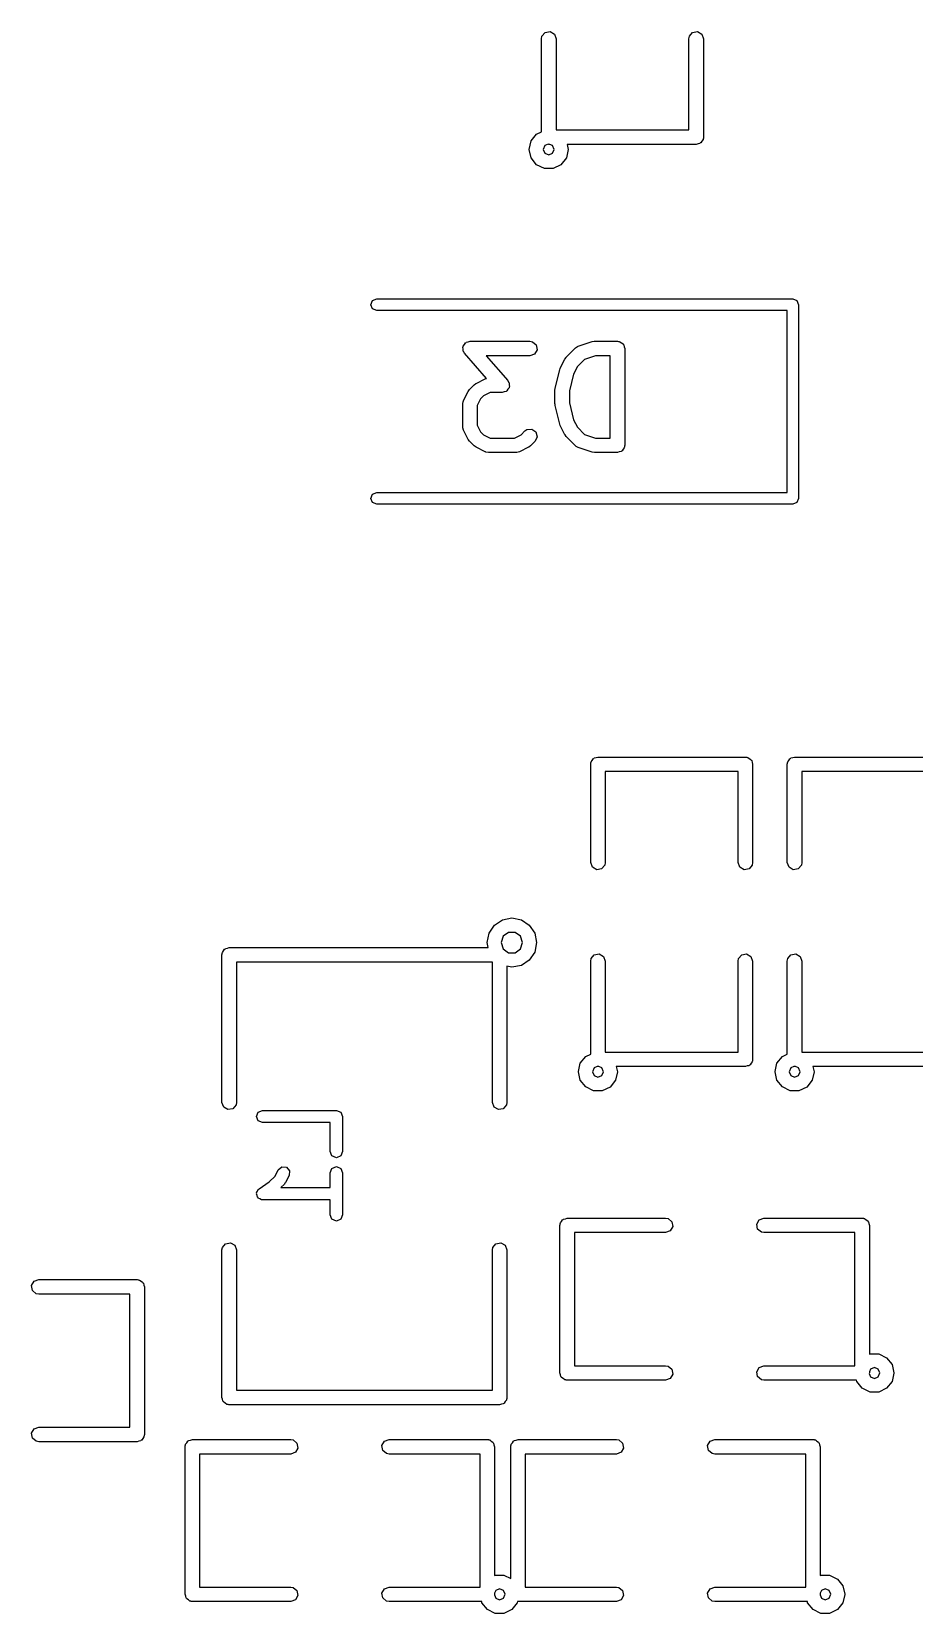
# Model space of a CAD drawing. Extents: x 0.15 to 2.92, y 0.08 to 4.24.
# Drawn here: x 0.51 to 0.869, y 2.788 to 3.431 of the extents above; entities that cross this region are included whole.
import ezdxf

# ---------------------------------------------------------------- set-up
doc = ezdxf.new("R2010")
doc.units = 0
doc.header["$MEASUREMENT"] = 0
doc.layers.add('BLACK', color=7, linetype='CONTINUOUS')

msp = doc.modelspace()

# ---------------------------------------------------------------- linework, layer by layer
at = {"layer": 'BLACK', "linetype": 'CONTINUOUS'}
for p, q in [((0.717047, 3.42841), (0.717225, 3.42942)), ((0.717047, 3.39059), (0.717047, 3.42841)), ((0.717225, 3.42942), (0.718524, 3.43096)), ((0.718524, 3.43096), (0.720513, 3.43131)), ((0.720513, 3.43131), (0.722262, 3.4303)), ((0.722262, 3.4303), (0.722953, 3.42841)), ((0.722953, 3.42841), (0.722953, 3.39136)), ((0.777047, 3.42841), (0.777225, 3.42942)), ((0.777047, 3.39136), (0.777047, 3.42841)), ((0.777225, 3.42942), (0.778524, 3.43096)), ((0.778524, 3.43096), (0.780513, 3.43131)), ((0.780513, 3.43131), (0.782262, 3.4303)), ((0.782262, 3.4303), (0.782953, 3.42841)), ((0.782953, 3.42841), (0.782953, 3.38841)), ((0.71284, 3.38687), (0.715049, 3.38963)), ((0.715049, 3.38963), (0.717047, 3.39059)), ((0.722953, 3.39136), (0.777047, 3.39136)), ((0.712047, 3.38342), (0.71284, 3.38687)), ((0.71205, 3.38341), (0.712047, 3.38342)), ((0.712828, 3.37997), (0.71205, 3.38341)), ((0.718433, 3.38497), (0.717784, 3.38341)), ((0.717784, 3.38341), (0.718433, 3.38184)), ((0.719714, 3.3855), (0.718433, 3.38497)), ((0.72, 3.38545), (0.719714, 3.3855)), ((0.720407, 3.38545), (0.72, 3.38545)), ((0.721567, 3.38497), (0.720407, 3.38545)), ((0.722216, 3.38341), (0.721567, 3.38497)), ((0.721567, 3.38184), (0.722216, 3.38341)), ((0.727953, 3.38338), (0.727154, 3.37993)), ((0.78, 3.38545), (0.727486, 3.38545)), ((0.727486, 3.38545), (0.727953, 3.38341)), ((0.727953, 3.38341), (0.727953, 3.38338)), ((0.780721, 3.38572), (0.78, 3.38545)), ((0.781476, 3.38585), (0.780721, 3.38572)), ((0.781648, 3.38605), (0.781476, 3.38585)), ((0.781898, 3.38614), (0.781648, 3.38605)), ((0.782282, 3.38681), (0.781898, 3.38614)), ((0.782775, 3.3874), (0.782282, 3.38681)), ((0.782842, 3.38778), (0.782775, 3.3874)), ((0.782908, 3.38789), (0.782842, 3.38778)), ((0.782953, 3.38841), (0.782885, 3.38802)), ((0.782885, 3.38802), (0.782908, 3.38789)), ((0.715028, 3.3772), (0.712828, 3.37997)), ((0.718211, 3.37566), (0.715028, 3.3772)), ((0.718433, 3.38184), (0.72, 3.38119)), ((0.72, 3.38119), (0.721567, 3.38184)), ((0.72494, 3.37717), (0.721748, 3.37565)), ((0.727154, 3.37993), (0.72494, 3.37717)), ((0.721748, 3.37565), (0.718211, 3.37566)), ((0.647638, 3.32028), (0.64833, 3.32195)), ((0.64833, 3.31861), (0.647638, 3.32028)), ((0.64833, 3.32195), (0.65, 3.32264)), ((0.65, 3.32264), (0.819291, 3.32264)), ((0.819291, 3.32264), (0.820962, 3.32195)), ((0.820962, 3.32195), (0.821654, 3.32028)), ((0.821654, 3.32028), (0.821654, 3.24154)), ((0.65, 3.31791), (0.64833, 3.31861)), ((0.816929, 3.31791), (0.65, 3.31791)), ((0.816929, 3.2439), (0.816929, 3.31791)), ((0.685056, 3.30298), (0.685174, 3.30318)), ((0.685194, 3.30219), (0.685056, 3.30298)), ((0.685169, 3.30342), (0.685668, 3.30404)), ((0.685174, 3.30318), (0.685169, 3.30342)), ((0.685211, 3.3014), (0.685194, 3.30219)), ((0.685386, 3.30111), (0.685211, 3.3014)), ((0.685407, 3.30099), (0.685386, 3.30111)), ((0.685512, 3.3009), (0.685407, 3.30099)), ((0.685742, 3.30052), (0.685512, 3.3009)), ((0.685668, 3.30404), (0.686066, 3.30473)), ((0.694706, 3.29028), (0.685742, 3.30052)), ((0.686066, 3.30473), (0.686287, 3.30481)), ((0.686287, 3.30481), (0.686435, 3.30499)), ((0.686435, 3.30499), (0.687216, 3.30515)), ((0.687216, 3.30515), (0.687964, 3.30542)), ((0.687964, 3.30542), (0.712336, 3.30542)), ((0.712336, 3.29951), (0.694471, 3.29951)), ((0.694471, 3.29951), (0.70331, 3.28941)), ((0.712336, 3.30542), (0.713346, 3.30524)), ((0.714234, 3.3002), (0.712336, 3.29951)), ((0.713346, 3.30524), (0.714893, 3.30394)), ((0.715244, 3.30195), (0.714234, 3.3002)), ((0.714893, 3.30394), (0.715244, 3.30195)), ((0.727121, 3.29893), (0.73087, 3.30268)), ((0.73087, 3.30268), (0.73171, 3.30327)), ((0.73171, 3.30327), (0.731886, 3.30328)), ((0.731886, 3.30328), (0.732025, 3.30339)), ((0.732025, 3.30339), (0.737649, 3.30527)), ((0.739062, 3.29951), (0.734553, 3.29801)), ((0.737649, 3.30527), (0.738522, 3.3054)), ((0.738522, 3.3054), (0.738583, 3.30542)), ((0.738583, 3.30542), (0.747956, 3.30542)), ((0.745004, 3.29951), (0.739062, 3.29951)), ((0.745004, 3.26605), (0.745004, 3.29951)), ((0.747956, 3.30542), (0.74834, 3.30535)), ((0.74834, 3.30535), (0.748469, 3.30537)), ((0.748469, 3.30537), (0.748583, 3.30531)), ((0.748583, 3.30531), (0.748966, 3.30524)), ((0.748966, 3.30524), (0.749554, 3.30475)), ((0.749554, 3.30475), (0.750218, 3.30436)), ((0.750218, 3.30436), (0.75031, 3.30411)), ((0.75031, 3.30411), (0.750514, 3.30394)), ((0.750514, 3.30394), (0.750647, 3.30319)), ((0.750647, 3.30319), (0.750909, 3.30247)), ((0.750909, 3.30247), (0.750909, 3.2631)), ((0.722595, 3.28631), (0.724469, 3.29381)), ((0.724469, 3.29381), (0.724677, 3.29427)), ((0.724677, 3.29427), (0.724693, 3.29441)), ((0.724693, 3.29441), (0.726568, 3.29816)), ((0.726568, 3.29816), (0.727094, 3.29887)), ((0.727094, 3.29887), (0.727121, 3.29893)), ((0.731636, 3.29509), (0.73012, 3.29206)), ((0.734553, 3.29801), (0.731636, 3.29509)), ((0.687751, 3.28581), (0.689626, 3.28768)), ((0.689626, 3.28768), (0.690349, 3.28819)), ((0.690349, 3.28819), (0.690393, 3.28823)), ((0.690393, 3.28823), (0.694143, 3.29011)), ((0.694143, 3.29011), (0.694706, 3.29028)), ((0.70331, 3.28941), (0.703539, 3.28903)), ((0.703539, 3.28903), (0.703645, 3.28894)), ((0.703645, 3.28894), (0.703666, 3.28882)), ((0.703666, 3.28882), (0.703841, 3.28853)), ((0.703841, 3.28853), (0.703857, 3.28774)), ((0.703857, 3.28774), (0.703995, 3.28695)), ((0.703995, 3.28695), (0.703877, 3.28675)), ((0.703877, 3.28675), (0.703882, 3.28651)), ((0.73012, 3.29206), (0.728412, 3.28523)), ((0.685011, 3.27997), (0.685189, 3.28098)), ((0.685189, 3.28098), (0.685303, 3.28111)), ((0.685303, 3.28111), (0.685323, 3.28129)), ((0.685323, 3.28129), (0.687198, 3.28504)), ((0.687198, 3.28504), (0.687724, 3.28575)), ((0.687724, 3.28575), (0.687751, 3.28581)), ((0.692265, 3.28197), (0.690917, 3.27927)), ((0.693463, 3.28317), (0.692265, 3.28197)), ((0.69616, 3.28451), (0.693463, 3.28317)), ((0.701087, 3.28451), (0.69616, 3.28451)), ((0.701835, 3.28479), (0.701087, 3.28451)), ((0.702616, 3.28494), (0.701835, 3.28479)), ((0.702764, 3.28512), (0.702616, 3.28494)), ((0.702985, 3.28521), (0.702764, 3.28512)), ((0.703383, 3.28589), (0.702985, 3.28521)), ((0.703882, 3.28651), (0.703383, 3.28589)), ((0.722507, 3.28559), (0.722609, 3.28617)), ((0.722507, 3.27997), (0.722507, 3.28559)), ((0.722609, 3.28617), (0.722595, 3.28631)), ((0.728412, 3.28523), (0.728412, 3.28033)), ((0.728412, 3.28033), (0.73012, 3.2735)), ((0.685011, 3.27059), (0.685011, 3.27997)), ((0.690917, 3.27927), (0.690917, 3.27129)), ((0.722553, 3.27984), (0.722507, 3.27997)), ((0.722595, 3.27925), (0.722553, 3.27984)), ((0.724469, 3.27175), (0.722595, 3.27925)), ((0.685072, 3.27043), (0.685011, 3.27059)), ((0.685031, 3.27026), (0.685072, 3.27043)), ((0.685323, 3.26927), (0.685031, 3.27026)), ((0.687198, 3.26552), (0.685323, 3.26927)), ((0.690917, 3.27129), (0.692265, 3.26859)), ((0.692265, 3.26859), (0.693463, 3.2674)), ((0.693463, 3.2674), (0.69616, 3.26605)), ((0.706015, 3.26605), (0.708712, 3.2674)), ((0.708712, 3.2674), (0.710248, 3.26893)), ((0.710248, 3.26893), (0.711088, 3.26952)), ((0.711088, 3.26952), (0.7131, 3.2697)), ((0.7131, 3.2697), (0.714755, 3.26854)), ((0.714755, 3.26854), (0.715277, 3.26659)), ((0.724548, 3.27164), (0.724469, 3.27175)), ((0.724693, 3.27115), (0.724548, 3.27164)), ((0.726568, 3.2674), (0.724693, 3.27115)), ((0.726615, 3.26735), (0.726568, 3.2674)), ((0.727121, 3.26663), (0.726615, 3.26735)), ((0.73012, 3.2735), (0.731636, 3.27047)), ((0.731636, 3.27047), (0.734553, 3.26755)), ((0.734553, 3.26755), (0.739062, 3.26605)), ((0.687245, 3.26548), (0.687198, 3.26552)), ((0.687751, 3.26476), (0.687245, 3.26548)), ((0.689626, 3.26288), (0.687751, 3.26476)), ((0.689684, 3.26285), (0.689626, 3.26288)), ((0.690393, 3.26233), (0.689684, 3.26285)), ((0.694143, 3.26045), (0.690393, 3.26233)), ((0.69616, 3.26605), (0.706015, 3.26605)), ((0.711782, 3.26233), (0.708032, 3.26045)), ((0.711826, 3.26238), (0.711782, 3.26233)), ((0.712549, 3.26288), (0.711826, 3.26238)), ((0.714424, 3.26476), (0.712549, 3.26288)), ((0.715277, 3.26659), (0.714424, 3.26476)), ((0.73087, 3.26288), (0.727121, 3.26663)), ((0.73103, 3.26281), (0.73087, 3.26288)), ((0.731123, 3.26266), (0.73103, 3.26281)), ((0.732025, 3.26217), (0.731123, 3.26266)), ((0.737649, 3.26029), (0.732025, 3.26217)), ((0.739062, 3.26605), (0.745004, 3.26605)), ((0.749854, 3.26083), (0.749604, 3.26074)), ((0.750238, 3.2615), (0.749854, 3.26083)), ((0.750731, 3.26209), (0.750238, 3.2615)), ((0.750799, 3.26247), (0.750731, 3.26209)), ((0.750864, 3.26258), (0.750799, 3.26247)), ((0.750909, 3.2631), (0.750842, 3.26271)), ((0.750842, 3.26271), (0.750864, 3.26258)), ((0.694318, 3.26043), (0.694143, 3.26045)), ((0.694453, 3.26032), (0.694318, 3.26043)), ((0.695463, 3.26014), (0.694453, 3.26032)), ((0.706712, 3.26014), (0.695463, 3.26014)), ((0.706878, 3.2602), (0.706712, 3.26014)), ((0.707049, 3.26016), (0.706878, 3.2602)), ((0.708032, 3.26045), (0.707049, 3.26016)), ((0.737713, 3.2603), (0.737649, 3.26029)), ((0.738583, 3.26014), (0.737713, 3.2603)), ((0.747956, 3.26014), (0.738583, 3.26014)), ((0.748677, 3.2604), (0.747956, 3.26014)), ((0.749433, 3.26054), (0.748677, 3.2604)), ((0.749604, 3.26074), (0.749433, 3.26054)), ((0.647638, 3.24154), (0.64833, 3.24321)), ((0.64833, 3.23987), (0.647638, 3.24154)), ((0.64833, 3.24321), (0.65, 3.2439)), ((0.65, 3.2439), (0.816929, 3.2439)), ((0.821654, 3.24154), (0.820962, 3.23987)), ((0.65, 3.23917), (0.64833, 3.23987)), ((0.819291, 3.23917), (0.65, 3.23917)), ((0.820962, 3.23987), (0.819291, 3.23917)), ((0.737047, 3.13341), (0.737115, 3.13379)), ((0.737047, 3.09341), (0.737047, 3.13341)), ((0.737092, 3.13392), (0.737158, 3.13403)), ((0.737115, 3.13379), (0.737092, 3.13392)), ((0.737158, 3.13403), (0.737225, 3.13442)), ((0.737225, 3.13442), (0.737718, 3.135)), ((0.737718, 3.135), (0.738102, 3.13567)), ((0.738102, 3.13567), (0.738352, 3.13576)), ((0.738352, 3.13576), (0.738524, 3.13596)), ((0.738524, 3.13596), (0.739279, 3.1361)), ((0.739279, 3.1361), (0.74, 3.13636)), ((0.74, 3.13636), (0.8, 3.13636)), ((0.8, 3.13636), (0.800384, 3.13629)), ((0.800384, 3.13629), (0.800513, 3.13631)), ((0.800513, 3.13631), (0.800626, 3.13625)), ((0.800626, 3.13625), (0.80101, 3.13618)), ((0.80101, 3.13618), (0.801598, 3.13569)), ((0.801598, 3.13569), (0.802262, 3.1353)), ((0.802262, 3.1353), (0.802353, 3.13505)), ((0.802353, 3.13505), (0.802557, 3.13488)), ((0.802557, 3.13488), (0.80269, 3.13413)), ((0.80269, 3.13413), (0.802953, 3.13341)), ((0.802953, 3.13341), (0.802953, 3.09341)), ((0.817047, 3.13341), (0.817115, 3.13379)), ((0.817047, 3.09341), (0.817047, 3.13341)), ((0.817092, 3.13392), (0.817158, 3.13403)), ((0.817115, 3.13379), (0.817092, 3.13392)), ((0.817158, 3.13403), (0.817225, 3.13442)), ((0.817225, 3.13442), (0.817718, 3.135)), ((0.817718, 3.135), (0.818102, 3.13567)), ((0.818102, 3.13567), (0.818352, 3.13576)), ((0.818352, 3.13576), (0.818524, 3.13596)), ((0.818524, 3.13596), (0.819279, 3.1361)), ((0.819279, 3.1361), (0.82, 3.13636)), ((0.82, 3.13636), (0.88, 3.13636)), ((0.797047, 3.13045), (0.742953, 3.13045)), ((0.742953, 3.13045), (0.742953, 3.09341)), ((0.797047, 3.09341), (0.797047, 3.13045)), ((0.877047, 3.13045), (0.822953, 3.13045)), ((0.822953, 3.13045), (0.822953, 3.09341)), ((0.737738, 3.09151), (0.737047, 3.09341)), ((0.739487, 3.0905), (0.737738, 3.09151)), ((0.741476, 3.09085), (0.739487, 3.0905)), ((0.742775, 3.0924), (0.741476, 3.09085)), ((0.742953, 3.09341), (0.742775, 3.0924)), ((0.797738, 3.09151), (0.797047, 3.09341)), ((0.799487, 3.0905), (0.797738, 3.09151)), ((0.801476, 3.09085), (0.799487, 3.0905)), ((0.802775, 3.0924), (0.801476, 3.09085)), ((0.802953, 3.09341), (0.802775, 3.0924)), ((0.817738, 3.09151), (0.817047, 3.09341)), ((0.819487, 3.0905), (0.817738, 3.09151)), ((0.821476, 3.09085), (0.819487, 3.0905)), ((0.822775, 3.0924), (0.821476, 3.09085)), ((0.822953, 3.09341), (0.822775, 3.0924)), ((0.695739, 3.06474), (0.697912, 3.06799)), ((0.697912, 3.06799), (0.701164, 3.07017)), ((0.701164, 3.07017), (0.705, 3.07093)), ((0.705, 3.07093), (0.708836, 3.07017)), ((0.708836, 3.07017), (0.712088, 3.06799)), ((0.712088, 3.06799), (0.714261, 3.06474)), ((0.694976, 3.06091), (0.695739, 3.06474)), ((0.701497, 3.06345), (0.70067, 3.06091)), ((0.703662, 3.06502), (0.701497, 3.06345)), ((0.706338, 3.06502), (0.703662, 3.06502)), ((0.708503, 3.06345), (0.706338, 3.06502)), ((0.70933, 3.06091), (0.708503, 3.06345)), ((0.714261, 3.06474), (0.715024, 3.06091)), ((0.587047, 3.05591), (0.587115, 3.05629)), ((0.587047, 2.99591), (0.587047, 3.05591)), ((0.587092, 3.05642), (0.587158, 3.05653)), ((0.587115, 3.05629), (0.587092, 3.05642)), ((0.587158, 3.05653), (0.587225, 3.05692)), ((0.587225, 3.05692), (0.587718, 3.0575)), ((0.587718, 3.0575), (0.588102, 3.05817)), ((0.588102, 3.05817), (0.588352, 3.05826)), ((0.588352, 3.05826), (0.588524, 3.05846)), ((0.588524, 3.05846), (0.589279, 3.0586)), ((0.589279, 3.0586), (0.59, 3.05886)), ((0.59, 3.05886), (0.695383, 3.05886)), ((0.695383, 3.05886), (0.694976, 3.06091)), ((0.70067, 3.06091), (0.701497, 3.05836)), ((0.701497, 3.05836), (0.703662, 3.05679)), ((0.703662, 3.05679), (0.706338, 3.05679)), ((0.706338, 3.05679), (0.708503, 3.05836)), ((0.708503, 3.05836), (0.70933, 3.06091)), ((0.714261, 3.05707), (0.712088, 3.05382)), ((0.715024, 3.06091), (0.714261, 3.05707)), ((0.737225, 3.05442), (0.738524, 3.05596)), ((0.738524, 3.05596), (0.740513, 3.05631)), ((0.740513, 3.05631), (0.742262, 3.0553)), ((0.742262, 3.0553), (0.742953, 3.05341)), ((0.797225, 3.05442), (0.798524, 3.05596)), ((0.798524, 3.05596), (0.800513, 3.05631)), ((0.800513, 3.05631), (0.802262, 3.0553)), ((0.802262, 3.0553), (0.802953, 3.05341)), ((0.817225, 3.05442), (0.818524, 3.05596)), ((0.818524, 3.05596), (0.820513, 3.05631)), ((0.820513, 3.05631), (0.822262, 3.0553)), ((0.822262, 3.0553), (0.822953, 3.05341)), ((0.697047, 3.05295), (0.592953, 3.05295)), ((0.592953, 3.05295), (0.592953, 2.99591)), ((0.697047, 2.99591), (0.697047, 3.05295)), ((0.705, 3.05088), (0.702953, 3.05129)), ((0.702953, 3.05129), (0.702953, 2.99591)), ((0.708836, 3.05164), (0.705, 3.05088)), ((0.712088, 3.05382), (0.708836, 3.05164)), ((0.737047, 3.05341), (0.737225, 3.05442)), ((0.737047, 3.01559), (0.737047, 3.05341)), ((0.742953, 3.05341), (0.742953, 3.01636)), ((0.797047, 3.05341), (0.797225, 3.05442)), ((0.797047, 3.01636), (0.797047, 3.05341)), ((0.802953, 3.05341), (0.802953, 3.01341)), ((0.817047, 3.05341), (0.817225, 3.05442)), ((0.817047, 3.01559), (0.817047, 3.05341)), ((0.822953, 3.05341), (0.822953, 3.01636)), ((0.732047, 3.00842), (0.73284, 3.01187)), ((0.73284, 3.01187), (0.735049, 3.01463)), ((0.735049, 3.01463), (0.737047, 3.01559)), ((0.739714, 3.0105), (0.738433, 3.00997)), ((0.74, 3.01045), (0.739714, 3.0105)), ((0.740407, 3.01045), (0.74, 3.01045)), ((0.741567, 3.00997), (0.740407, 3.01045)), ((0.742953, 3.01636), (0.797047, 3.01636)), ((0.8, 3.01045), (0.747486, 3.01045)), ((0.747486, 3.01045), (0.747953, 3.00841)), ((0.800721, 3.01072), (0.8, 3.01045)), ((0.801476, 3.01085), (0.800721, 3.01072)), ((0.801648, 3.01105), (0.801476, 3.01085)), ((0.801898, 3.01114), (0.801648, 3.01105)), ((0.802282, 3.01181), (0.801898, 3.01114)), ((0.802775, 3.0124), (0.802282, 3.01181)), ((0.802842, 3.01278), (0.802775, 3.0124)), ((0.802908, 3.01289), (0.802842, 3.01278)), ((0.802953, 3.01341), (0.802885, 3.01302)), ((0.802885, 3.01302), (0.802908, 3.01289)), ((0.812047, 3.00842), (0.81284, 3.01187)), ((0.81284, 3.01187), (0.815049, 3.01463)), ((0.815049, 3.01463), (0.817047, 3.01559)), ((0.819714, 3.0105), (0.818433, 3.00997)), ((0.82, 3.01045), (0.819714, 3.0105)), ((0.820407, 3.01045), (0.82, 3.01045)), ((0.821567, 3.00997), (0.820407, 3.01045)), ((0.822953, 3.01636), (0.877047, 3.01636)), ((0.88, 3.01045), (0.827486, 3.01045)), ((0.827486, 3.01045), (0.827953, 3.00841)), ((0.73205, 3.00841), (0.732047, 3.00842)), ((0.732828, 3.00497), (0.73205, 3.00841)), ((0.735028, 3.0022), (0.732828, 3.00497)), ((0.738433, 3.00997), (0.737784, 3.00841)), ((0.737784, 3.00841), (0.738433, 3.00684)), ((0.738433, 3.00684), (0.74, 3.00619)), ((0.74, 3.00619), (0.741567, 3.00684)), ((0.742216, 3.00841), (0.741567, 3.00997)), ((0.741567, 3.00684), (0.742216, 3.00841)), ((0.747154, 3.00493), (0.74494, 3.00217)), ((0.747953, 3.00838), (0.747154, 3.00493)), ((0.747953, 3.00841), (0.747953, 3.00838)), ((0.81205, 3.00841), (0.812047, 3.00842)), ((0.812828, 3.00497), (0.81205, 3.00841)), ((0.815028, 3.0022), (0.812828, 3.00497)), ((0.818433, 3.00997), (0.817784, 3.00841)), ((0.817784, 3.00841), (0.818433, 3.00684)), ((0.818433, 3.00684), (0.82, 3.00619)), ((0.82, 3.00619), (0.821567, 3.00684)), ((0.822216, 3.00841), (0.821567, 3.00997)), ((0.821567, 3.00684), (0.822216, 3.00841)), ((0.827154, 3.00493), (0.82494, 3.00217)), ((0.827953, 3.00838), (0.827154, 3.00493)), ((0.827953, 3.00841), (0.827953, 3.00838)), ((0.738211, 3.00066), (0.735028, 3.0022)), ((0.741748, 3.00065), (0.738211, 3.00066)), ((0.74494, 3.00217), (0.741748, 3.00065)), ((0.818211, 3.00066), (0.815028, 3.0022)), ((0.821748, 3.00065), (0.818211, 3.00066)), ((0.82494, 3.00217), (0.821748, 3.00065)), ((0.587738, 2.99401), (0.587047, 2.99591)), ((0.589487, 2.993), (0.587738, 2.99401)), ((0.591476, 2.99335), (0.589487, 2.993)), ((0.592775, 2.9949), (0.591476, 2.99335)), ((0.592953, 2.99591), (0.592775, 2.9949)), ((0.601071, 2.99019), (0.601804, 2.99196)), ((0.601804, 2.99196), (0.603571, 2.99269)), ((0.603571, 2.99269), (0.633571, 2.99269)), ((0.633571, 2.99269), (0.635339, 2.99196)), ((0.635339, 2.99196), (0.636071, 2.99019)), ((0.697738, 2.99401), (0.697047, 2.99591)), ((0.699487, 2.993), (0.697738, 2.99401)), ((0.701476, 2.99335), (0.699487, 2.993)), ((0.702775, 2.9949), (0.701476, 2.99335)), ((0.702953, 2.99591), (0.702775, 2.9949)), ((0.601804, 2.98842), (0.601071, 2.99019)), ((0.603571, 2.98769), (0.601804, 2.98842)), ((0.631071, 2.98769), (0.603571, 2.98769)), ((0.631071, 2.97591), (0.631071, 2.98769)), ((0.636071, 2.99019), (0.636071, 2.97591)), ((0.631804, 2.97414), (0.631071, 2.97591)), ((0.633571, 2.97341), (0.631804, 2.97414)), ((0.635339, 2.97414), (0.633571, 2.97341)), ((0.636071, 2.97591), (0.635339, 2.97414)), ((0.606264, 2.96356), (0.60866, 2.96596)), ((0.60866, 2.96596), (0.609907, 2.96845)), ((0.609907, 2.96845), (0.611352, 2.96971)), ((0.611352, 2.96971), (0.613261, 2.96957)), ((0.614379, 2.96622), (0.61295, 2.96336)), ((0.613261, 2.96957), (0.614515, 2.96812)), ((0.614515, 2.96812), (0.614379, 2.96622)), ((0.631071, 2.96733), (0.631804, 2.9691)), ((0.631071, 2.96126), (0.631071, 2.96733)), ((0.631804, 2.9691), (0.633571, 2.96983)), ((0.633571, 2.96983), (0.635339, 2.9691)), ((0.635339, 2.9691), (0.636071, 2.96733)), ((0.636071, 2.96733), (0.636071, 2.95019)), ((0.601071, 2.95876), (0.60117, 2.959)), ((0.60135, 2.95809), (0.601071, 2.95876)), ((0.60112, 2.95925), (0.601525, 2.95986)), ((0.60117, 2.959), (0.60112, 2.95925)), ((0.601525, 2.95986), (0.601804, 2.96053)), ((0.601804, 2.96053), (0.602041, 2.96063)), ((0.602041, 2.96063), (0.602185, 2.96084)), ((0.602185, 2.96084), (0.606264, 2.96356)), ((0.612482, 2.96271), (0.611036, 2.96126)), ((0.611036, 2.96126), (0.631071, 2.96126)), ((0.61264, 2.96309), (0.612482, 2.96271)), ((0.61295, 2.96336), (0.61264, 2.96309)), ((0.601491, 2.95738), (0.60135, 2.95809)), ((0.601705, 2.95723), (0.601491, 2.95738)), ((0.601804, 2.95699), (0.601705, 2.95723)), ((0.602476, 2.95672), (0.601804, 2.95699)), ((0.603081, 2.95631), (0.602476, 2.95672)), ((0.603334, 2.95636), (0.603081, 2.95631)), ((0.603571, 2.95626), (0.603334, 2.95636)), ((0.631071, 2.95626), (0.603571, 2.95626)), ((0.631071, 2.95019), (0.631071, 2.95626)), ((0.631804, 2.94842), (0.631071, 2.95019)), ((0.633571, 2.94769), (0.631804, 2.94842)), ((0.635339, 2.94842), (0.633571, 2.94769)), ((0.636071, 2.95019), (0.635339, 2.94842)), ((0.724547, 2.94591), (0.724615, 2.94629)), ((0.724547, 2.88591), (0.724547, 2.94591)), ((0.724592, 2.94642), (0.724658, 2.94653)), ((0.724615, 2.94629), (0.724592, 2.94642)), ((0.724658, 2.94653), (0.724725, 2.94692)), ((0.724725, 2.94692), (0.725218, 2.9475)), ((0.725218, 2.9475), (0.725602, 2.94817)), ((0.725602, 2.94817), (0.725852, 2.94826)), ((0.725852, 2.94826), (0.726024, 2.94846)), ((0.726024, 2.94846), (0.726779, 2.9486)), ((0.726779, 2.9486), (0.7275, 2.94886)), ((0.7275, 2.94886), (0.7675, 2.94886)), ((0.7675, 2.94886), (0.76851, 2.94868)), ((0.76851, 2.94868), (0.770057, 2.94738)), ((0.770057, 2.94738), (0.770408, 2.94539)), ((0.804592, 2.94642), (0.805602, 2.94817)), ((0.804943, 2.94443), (0.804592, 2.94642)), ((0.805602, 2.94817), (0.8075, 2.94886)), ((0.8075, 2.94886), (0.8475, 2.94886)), ((0.8475, 2.94886), (0.847884, 2.94879)), ((0.847884, 2.94879), (0.848013, 2.94881)), ((0.848013, 2.94881), (0.848126, 2.94875)), ((0.848126, 2.94875), (0.84851, 2.94868)), ((0.84851, 2.94868), (0.849098, 2.94819)), ((0.849098, 2.94819), (0.849762, 2.9478)), ((0.849762, 2.9478), (0.849853, 2.94755)), ((0.849853, 2.94755), (0.850057, 2.94738)), ((0.850057, 2.94738), (0.85019, 2.94663)), ((0.85019, 2.94663), (0.850453, 2.94591)), ((0.850453, 2.94591), (0.850453, 2.89352)), ((0.7675, 2.94295), (0.730453, 2.94295)), ((0.730453, 2.94295), (0.730453, 2.88886)), ((0.769398, 2.94364), (0.7675, 2.94295)), ((0.770408, 2.94539), (0.769398, 2.94364)), ((0.80649, 2.94313), (0.804943, 2.94443)), ((0.8075, 2.94295), (0.80649, 2.94313)), ((0.844547, 2.94295), (0.8075, 2.94295)), ((0.844547, 2.88886), (0.844547, 2.94295)), ((0.587047, 2.93591), (0.587225, 2.93692)), ((0.587047, 2.87591), (0.587047, 2.93591)), ((0.587225, 2.93692), (0.588524, 2.93846)), ((0.588524, 2.93846), (0.590513, 2.93881)), ((0.590513, 2.93881), (0.592262, 2.9378)), ((0.592262, 2.9378), (0.592953, 2.93591)), ((0.592953, 2.93591), (0.592953, 2.87886)), ((0.697047, 2.93591), (0.697225, 2.93692)), ((0.697047, 2.87886), (0.697047, 2.93591)), ((0.697225, 2.93692), (0.698524, 2.93846)), ((0.698524, 2.93846), (0.700513, 2.93881)), ((0.700513, 2.93881), (0.702262, 2.9378)), ((0.702262, 2.9378), (0.702953, 2.93591)), ((0.702953, 2.93591), (0.702953, 2.87591)), ((0.509592, 2.92142), (0.510602, 2.92317)), ((0.509943, 2.91943), (0.509592, 2.92142)), ((0.510602, 2.92317), (0.5125, 2.92386)), ((0.5125, 2.92386), (0.5525, 2.92386)), ((0.5525, 2.92386), (0.552884, 2.92379)), ((0.552884, 2.92379), (0.553013, 2.92381)), ((0.553013, 2.92381), (0.553126, 2.92375)), ((0.553126, 2.92375), (0.55351, 2.92368)), ((0.55351, 2.92368), (0.554098, 2.92319)), ((0.554098, 2.92319), (0.554762, 2.9228)), ((0.554762, 2.9228), (0.554853, 2.92255)), ((0.554853, 2.92255), (0.555057, 2.92238)), ((0.555057, 2.92238), (0.55519, 2.92163)), ((0.55519, 2.92163), (0.555453, 2.92091)), ((0.555453, 2.92091), (0.555453, 2.86091)), ((0.51149, 2.91813), (0.509943, 2.91943)), ((0.5125, 2.91795), (0.51149, 2.91813)), ((0.549547, 2.91795), (0.5125, 2.91795)), ((0.549547, 2.86386), (0.549547, 2.91795)), ((0.730453, 2.88886), (0.7675, 2.88886)), ((0.7675, 2.88886), (0.76851, 2.88868)), ((0.76851, 2.88868), (0.770057, 2.88738)), ((0.804592, 2.88642), (0.805602, 2.88817)), ((0.805602, 2.88817), (0.8075, 2.88886)), ((0.8075, 2.88886), (0.844547, 2.88886)), ((0.850453, 2.89352), (0.850738, 2.89366)), ((0.850738, 2.89366), (0.854275, 2.89366)), ((0.8525, 2.88812), (0.850933, 2.88747)), ((0.854067, 2.88747), (0.8525, 2.88812)), ((0.854275, 2.89366), (0.857462, 2.89212)), ((0.857462, 2.89212), (0.859666, 2.88935)), ((0.859666, 2.88935), (0.860453, 2.88591)), ((0.72481, 2.88518), (0.724547, 2.88591)), ((0.724943, 2.88443), (0.72481, 2.88518)), ((0.725147, 2.88426), (0.724943, 2.88443)), ((0.725238, 2.88401), (0.725147, 2.88426)), ((0.725902, 2.88362), (0.725238, 2.88401)), ((0.72649, 2.88313), (0.725902, 2.88362)), ((0.726874, 2.88306), (0.72649, 2.88313)), ((0.726987, 2.883), (0.726874, 2.88306)), ((0.727116, 2.88302), (0.726987, 2.883)), ((0.7275, 2.88295), (0.727116, 2.88302)), ((0.7675, 2.88295), (0.7275, 2.88295)), ((0.769398, 2.88364), (0.7675, 2.88295)), ((0.770408, 2.88539), (0.769398, 2.88364)), ((0.770057, 2.88738), (0.770408, 2.88539)), ((0.804943, 2.88443), (0.804592, 2.88642)), ((0.80649, 2.88313), (0.804943, 2.88443)), ((0.8075, 2.88295), (0.80649, 2.88313)), ((0.845219, 2.88295), (0.8075, 2.88295)), ((0.845328, 2.88247), (0.845219, 2.88295)), ((0.847528, 2.8797), (0.845328, 2.88247)), ((0.850453, 2.88591), (0.850402, 2.88562)), ((0.850402, 2.88562), (0.850933, 2.88434)), ((0.850933, 2.88747), (0.850453, 2.88631)), ((0.850453, 2.88631), (0.850453, 2.88591)), ((0.850933, 2.88434), (0.8525, 2.88369)), ((0.8525, 2.88369), (0.854067, 2.88434)), ((0.854716, 2.88591), (0.854067, 2.88747)), ((0.854067, 2.88434), (0.854716, 2.88591)), ((0.859654, 2.88243), (0.85744, 2.87967)), ((0.860453, 2.88588), (0.859654, 2.88243)), ((0.860453, 2.88591), (0.860453, 2.88588)), ((0.58731, 2.87518), (0.587047, 2.87591)), ((0.587443, 2.87443), (0.58731, 2.87518)), ((0.592953, 2.87886), (0.697047, 2.87886)), ((0.702842, 2.87528), (0.702775, 2.8749)), ((0.702908, 2.87539), (0.702842, 2.87528)), ((0.702953, 2.87591), (0.702885, 2.87552)), ((0.702885, 2.87552), (0.702908, 2.87539)), ((0.850711, 2.87816), (0.847528, 2.8797)), ((0.854248, 2.87815), (0.850711, 2.87816)), ((0.85744, 2.87967), (0.854248, 2.87815)), ((0.587647, 2.87426), (0.587443, 2.87443)), ((0.587738, 2.87401), (0.587647, 2.87426)), ((0.588402, 2.87362), (0.587738, 2.87401)), ((0.58899, 2.87313), (0.588402, 2.87362)), ((0.589374, 2.87306), (0.58899, 2.87313)), ((0.589487, 2.873), (0.589374, 2.87306)), ((0.589616, 2.87302), (0.589487, 2.873)), ((0.59, 2.87295), (0.589616, 2.87302)), ((0.7, 2.87295), (0.59, 2.87295)), ((0.700721, 2.87322), (0.7, 2.87295)), ((0.701476, 2.87335), (0.700721, 2.87322)), ((0.701648, 2.87355), (0.701476, 2.87335)), ((0.701898, 2.87364), (0.701648, 2.87355)), ((0.702282, 2.87431), (0.701898, 2.87364)), ((0.702775, 2.8749), (0.702282, 2.87431)), ((0.509592, 2.86142), (0.510602, 2.86317)), ((0.510602, 2.86317), (0.5125, 2.86386)), ((0.5125, 2.86386), (0.549547, 2.86386)), ((0.509943, 2.85943), (0.509592, 2.86142)), ((0.51149, 2.85813), (0.509943, 2.85943)), ((0.5125, 2.85795), (0.51149, 2.85813)), ((0.5525, 2.85795), (0.5125, 2.85795)), ((0.553221, 2.85822), (0.5525, 2.85795)), ((0.553976, 2.85835), (0.553221, 2.85822)), ((0.554148, 2.85855), (0.553976, 2.85835)), ((0.554398, 2.85864), (0.554148, 2.85855)), ((0.554782, 2.85931), (0.554398, 2.85864)), ((0.555275, 2.8599), (0.554782, 2.85931)), ((0.555342, 2.86028), (0.555275, 2.8599)), ((0.555408, 2.86039), (0.555342, 2.86028)), ((0.555453, 2.86091), (0.555385, 2.86052)), ((0.555385, 2.86052), (0.555408, 2.86039)), ((0.572047, 2.85591), (0.572115, 2.85629)), ((0.572047, 2.79591), (0.572047, 2.85591)), ((0.572092, 2.85642), (0.572158, 2.85653)), ((0.572115, 2.85629), (0.572092, 2.85642)), ((0.572158, 2.85653), (0.572225, 2.85692)), ((0.572225, 2.85692), (0.572718, 2.8575)), ((0.572718, 2.8575), (0.573102, 2.85817)), ((0.573102, 2.85817), (0.573352, 2.85826)), ((0.573352, 2.85826), (0.573524, 2.85846)), ((0.573524, 2.85846), (0.574279, 2.8586)), ((0.574279, 2.8586), (0.575, 2.85886)), ((0.575, 2.85886), (0.615, 2.85886)), ((0.615, 2.85886), (0.61601, 2.85868)), ((0.61601, 2.85868), (0.617557, 2.85738)), ((0.617557, 2.85738), (0.617908, 2.85539)), ((0.652092, 2.85642), (0.653102, 2.85817)), ((0.652443, 2.85443), (0.652092, 2.85642)), ((0.653102, 2.85817), (0.655, 2.85886)), ((0.655, 2.85886), (0.695, 2.85886)), ((0.695, 2.85886), (0.695384, 2.85879)), ((0.695384, 2.85879), (0.695513, 2.85881)), ((0.695513, 2.85881), (0.695626, 2.85875)), ((0.695626, 2.85875), (0.69601, 2.85868)), ((0.69601, 2.85868), (0.696598, 2.85819)), ((0.696598, 2.85819), (0.697262, 2.8578)), ((0.697262, 2.8578), (0.697353, 2.85755)), ((0.697353, 2.85755), (0.697557, 2.85738)), ((0.697557, 2.85738), (0.69769, 2.85663)), ((0.69769, 2.85663), (0.697953, 2.85591)), ((0.697953, 2.85591), (0.697953, 2.80352)), ((0.704547, 2.85591), (0.704615, 2.85629)), ((0.704547, 2.80232), (0.704547, 2.85591)), ((0.704592, 2.85642), (0.704658, 2.85653)), ((0.704615, 2.85629), (0.704592, 2.85642)), ((0.704658, 2.85653), (0.704725, 2.85692)), ((0.704725, 2.85692), (0.705218, 2.8575)), ((0.705218, 2.8575), (0.705602, 2.85817)), ((0.705602, 2.85817), (0.705852, 2.85826)), ((0.705852, 2.85826), (0.706024, 2.85846)), ((0.706024, 2.85846), (0.706779, 2.8586)), ((0.706779, 2.8586), (0.7075, 2.85886)), ((0.7075, 2.85886), (0.7475, 2.85886)), ((0.7475, 2.85886), (0.74851, 2.85868)), ((0.74851, 2.85868), (0.750057, 2.85738)), ((0.750057, 2.85738), (0.750408, 2.85539)), ((0.784592, 2.85642), (0.785602, 2.85817)), ((0.784943, 2.85443), (0.784592, 2.85642)), ((0.785602, 2.85817), (0.7875, 2.85886)), ((0.7875, 2.85886), (0.8275, 2.85886)), ((0.8275, 2.85886), (0.827884, 2.85879)), ((0.827884, 2.85879), (0.828013, 2.85881)), ((0.828013, 2.85881), (0.828126, 2.85875)), ((0.828126, 2.85875), (0.82851, 2.85868)), ((0.82851, 2.85868), (0.829098, 2.85819)), ((0.829098, 2.85819), (0.829762, 2.8578)), ((0.829762, 2.8578), (0.829853, 2.85755)), ((0.829853, 2.85755), (0.830057, 2.85738)), ((0.830057, 2.85738), (0.83019, 2.85663)), ((0.83019, 2.85663), (0.830453, 2.85591)), ((0.830453, 2.85591), (0.830453, 2.80352)), ((0.615, 2.85295), (0.577953, 2.85295)), ((0.577953, 2.85295), (0.577953, 2.79886)), ((0.616898, 2.85364), (0.615, 2.85295)), ((0.617908, 2.85539), (0.616898, 2.85364)), ((0.65399, 2.85313), (0.652443, 2.85443)), ((0.655, 2.85295), (0.65399, 2.85313)), ((0.692047, 2.85295), (0.655, 2.85295)), ((0.692047, 2.79886), (0.692047, 2.85295)), ((0.7475, 2.85295), (0.710453, 2.85295)), ((0.710453, 2.85295), (0.710453, 2.79886)), ((0.749398, 2.85364), (0.7475, 2.85295)), ((0.750408, 2.85539), (0.749398, 2.85364)), ((0.78649, 2.85313), (0.784943, 2.85443)), ((0.7875, 2.85295), (0.78649, 2.85313)), ((0.824547, 2.85295), (0.7875, 2.85295)), ((0.824547, 2.79886), (0.824547, 2.85295)), ((0.577953, 2.79886), (0.615, 2.79886)), ((0.615, 2.79886), (0.61601, 2.79868)), ((0.61601, 2.79868), (0.617557, 2.79738)), ((0.652092, 2.79642), (0.653102, 2.79817)), ((0.653102, 2.79817), (0.655, 2.79886)), ((0.655, 2.79886), (0.692047, 2.79886)), ((0.697953, 2.80352), (0.698238, 2.80366)), ((0.698238, 2.80366), (0.701775, 2.80366)), ((0.7, 2.79812), (0.698433, 2.79747)), ((0.701567, 2.79747), (0.7, 2.79812)), ((0.701775, 2.80366), (0.704547, 2.80232)), ((0.710453, 2.79886), (0.7475, 2.79886)), ((0.7475, 2.79886), (0.74851, 2.79868)), ((0.74851, 2.79868), (0.750057, 2.79738)), ((0.784592, 2.79642), (0.785602, 2.79817)), ((0.785602, 2.79817), (0.7875, 2.79886)), ((0.7875, 2.79886), (0.824547, 2.79886)), ((0.830453, 2.80352), (0.830738, 2.80366)), ((0.830738, 2.80366), (0.834275, 2.80366)), ((0.8325, 2.79812), (0.830933, 2.79747)), ((0.834067, 2.79747), (0.8325, 2.79812)), ((0.834275, 2.80366), (0.837462, 2.80212)), ((0.837462, 2.80212), (0.839666, 2.79935)), ((0.839666, 2.79935), (0.840453, 2.79591)), ((0.57231, 2.79518), (0.572047, 2.79591)), ((0.572443, 2.79443), (0.57231, 2.79518)), ((0.572647, 2.79426), (0.572443, 2.79443)), ((0.572738, 2.79401), (0.572647, 2.79426)), ((0.573402, 2.79362), (0.572738, 2.79401)), ((0.57399, 2.79313), (0.573402, 2.79362)), ((0.574374, 2.79306), (0.57399, 2.79313)), ((0.574487, 2.793), (0.574374, 2.79306)), ((0.574616, 2.79302), (0.574487, 2.793)), ((0.575, 2.79295), (0.574616, 2.79302)), ((0.615, 2.79295), (0.575, 2.79295)), ((0.616898, 2.79364), (0.615, 2.79295)), ((0.617908, 2.79539), (0.616898, 2.79364)), ((0.617557, 2.79738), (0.617908, 2.79539)), ((0.652443, 2.79443), (0.652092, 2.79642)), ((0.65399, 2.79313), (0.652443, 2.79443)), ((0.655, 2.79295), (0.65399, 2.79313)), ((0.692719, 2.79295), (0.655, 2.79295)), ((0.692828, 2.79247), (0.692719, 2.79295)), ((0.695028, 2.7897), (0.692828, 2.79247)), ((0.697953, 2.79591), (0.697902, 2.79562)), ((0.697902, 2.79562), (0.698433, 2.79434)), ((0.698433, 2.79747), (0.697953, 2.79631)), ((0.697953, 2.79631), (0.697953, 2.79591)), ((0.698433, 2.79434), (0.7, 2.79369)), ((0.7, 2.79369), (0.701567, 2.79434)), ((0.702216, 2.79591), (0.701567, 2.79747)), ((0.701567, 2.79434), (0.702216, 2.79591)), ((0.707154, 2.79243), (0.70494, 2.78967)), ((0.707284, 2.79299), (0.707154, 2.79243)), ((0.7075, 2.79295), (0.707284, 2.79299)), ((0.7475, 2.79295), (0.7075, 2.79295)), ((0.749398, 2.79364), (0.7475, 2.79295)), ((0.750408, 2.79539), (0.749398, 2.79364)), ((0.750057, 2.79738), (0.750408, 2.79539)), ((0.784943, 2.79443), (0.784592, 2.79642)), ((0.78649, 2.79313), (0.784943, 2.79443)), ((0.7875, 2.79295), (0.78649, 2.79313)), ((0.825219, 2.79295), (0.7875, 2.79295)), ((0.825328, 2.79247), (0.825219, 2.79295)), ((0.827528, 2.7897), (0.825328, 2.79247)), ((0.830453, 2.79591), (0.830402, 2.79562)), ((0.830402, 2.79562), (0.830933, 2.79434)), ((0.830933, 2.79747), (0.830453, 2.79631)), ((0.830453, 2.79631), (0.830453, 2.79591)), ((0.830933, 2.79434), (0.8325, 2.79369)), ((0.8325, 2.79369), (0.834067, 2.79434)), ((0.834716, 2.79591), (0.834067, 2.79747)), ((0.834067, 2.79434), (0.834716, 2.79591)), ((0.839654, 2.79243), (0.83744, 2.78967)), ((0.840453, 2.79588), (0.839654, 2.79243)), ((0.840453, 2.79591), (0.840453, 2.79588)), ((0.698211, 2.78816), (0.695028, 2.7897)), ((0.701748, 2.78815), (0.698211, 2.78816)), ((0.70494, 2.78967), (0.701748, 2.78815)), ((0.830711, 2.78816), (0.827528, 2.7897)), ((0.834248, 2.78815), (0.830711, 2.78816)), ((0.83744, 2.78967), (0.834248, 2.78815))]:
    msp.add_line(p, q, dxfattribs=at)

doc.saveas('drawing.dxf')
